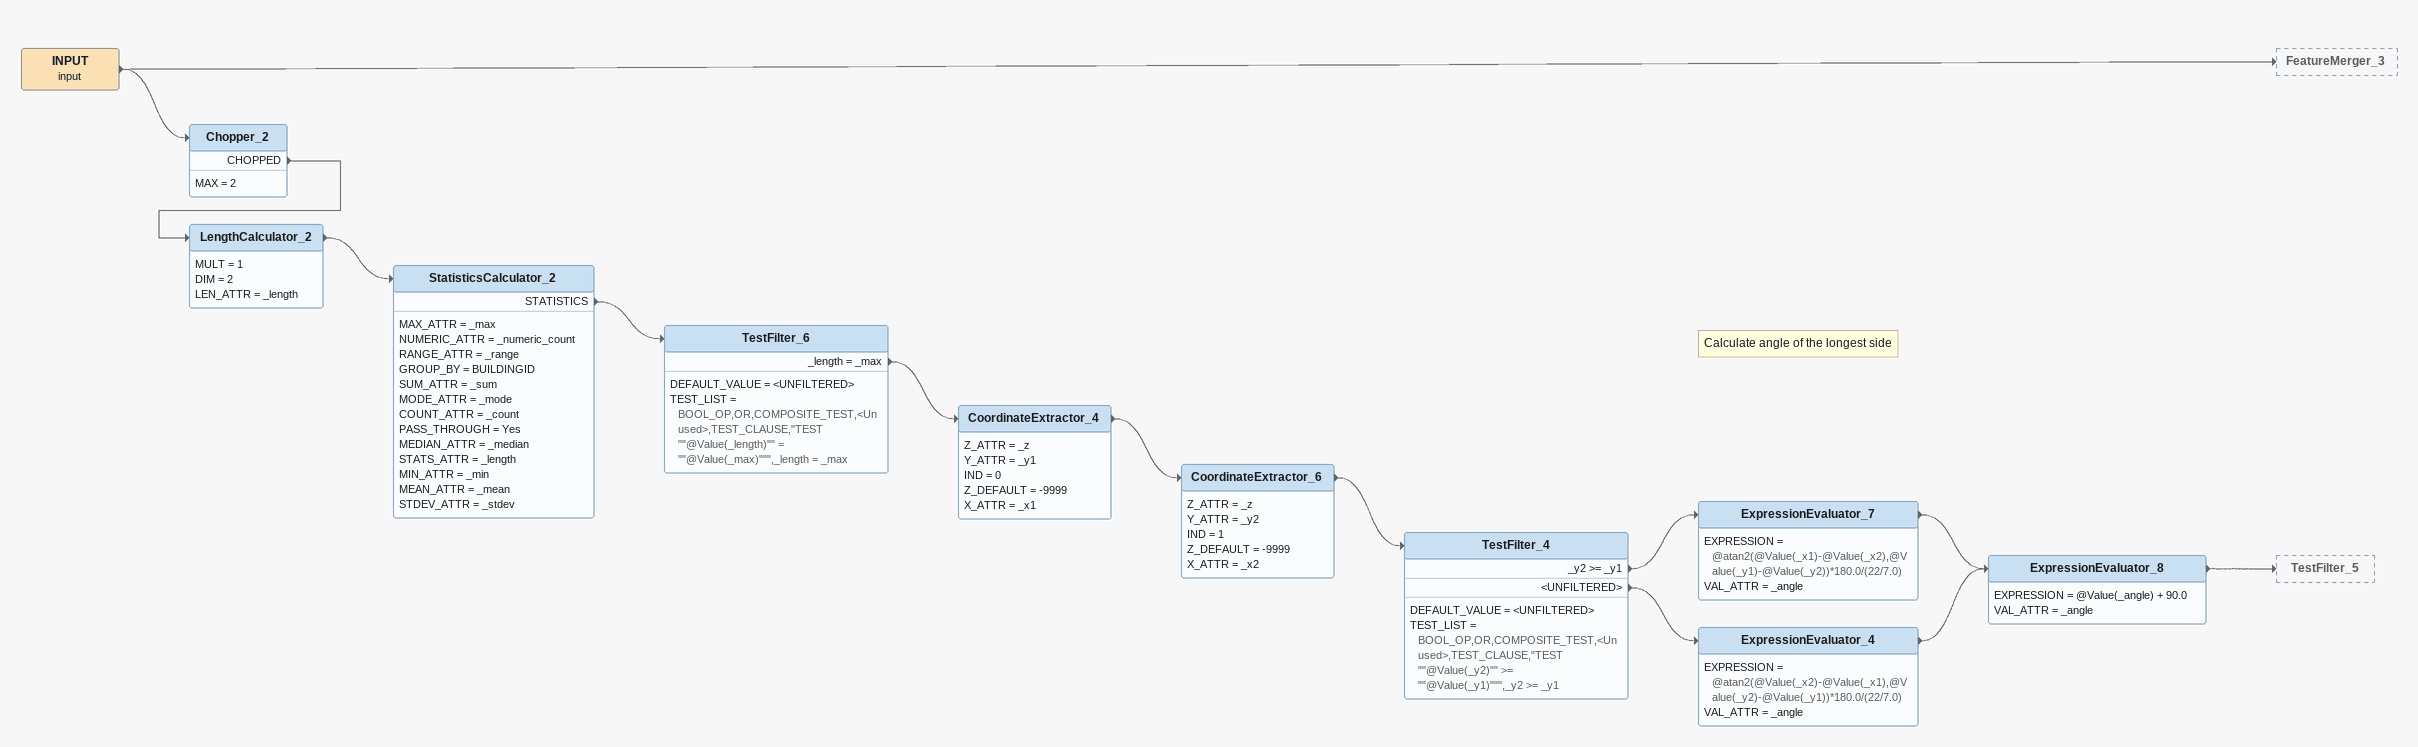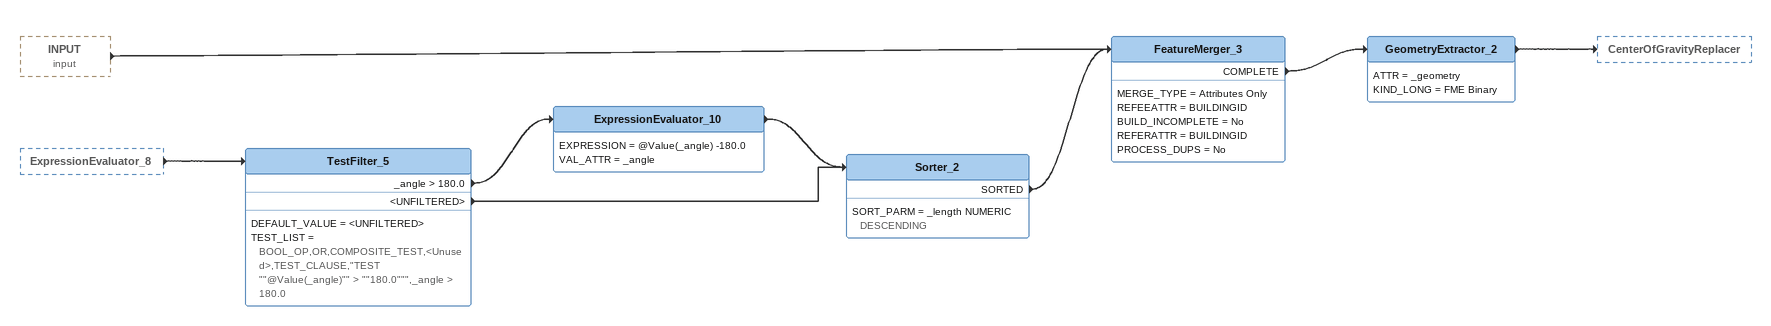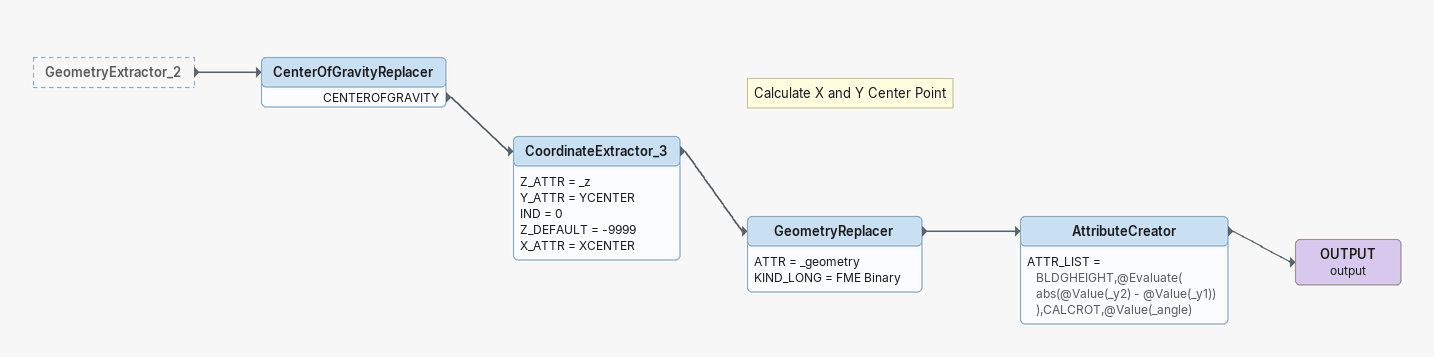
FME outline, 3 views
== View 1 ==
INPUT (input)
    -> Chopper_2
    -> FeatureMerger_3
Chopper_2
    MAX = 2
    CHOPPED -> LengthCalculator_2
LengthCalculator_2
    MULT = 1
    DIM = 2
    LEN_ATTR = _length
    -> StatisticsCalculator_2
StatisticsCalculator_2
    MAX_ATTR = _max
    NUMERIC_ATTR = _numeric_count
    RANGE_ATTR = _range
    GROUP_BY = BUILDINGID
    SUM_ATTR = _sum
    MODE_ATTR = _mode
    COUNT_ATTR = _count
    PASS_THROUGH = Yes
    MEDIAN_ATTR = _median
    STATS_ATTR = _length
    MIN_ATTR = _min
    MEAN_ATTR = _mean
    STDEV_ATTR = _stdev
    STATISTICS -> TestFilter_6
TestFilter_6
    DEFAULT_VALUE = <UNFILTERED>
    TEST_LIST = BOOL_OP,OR,COMPOSITE_TEST,<Unused>,TEST_CLAUSE,"TEST ""@Value(_length)"" = ""@Value(_max)""",_length = _max
    _length = _max -> CoordinateExtractor_4
CoordinateExtractor_4
    Z_ATTR = _z
    Y_ATTR = _y1
    IND = 0
    Z_DEFAULT = -9999
    X_ATTR = _x1
    -> CoordinateExtractor_6
CoordinateExtractor_6
    Z_ATTR = _z
    Y_ATTR = _y2
    IND = 1
    Z_DEFAULT = -9999
    X_ATTR = _x2
    -> TestFilter_4
TestFilter_4
    DEFAULT_VALUE = <UNFILTERED>
    TEST_LIST = BOOL_OP,OR,COMPOSITE_TEST,<Unused>,TEST_CLAUSE,"TEST ""@Value(_y2)"" >= ""@Value(_y1)""",_y2 >= _y1
    _y2 >= _y1 -> ExpressionEvaluator_7
    <UNFILTERED> -> ExpressionEvaluator_4
Note: Calculate angle of the longest side
ExpressionEvaluator_7
    EXPRESSION = @atan2(@Value(_x1)-@Value(_x2),@Value(_y1)-@Value(_y2))*180.0/(22/7.0)
    VAL_ATTR = _angle
    -> ExpressionEvaluator_8
ExpressionEvaluator_4
    EXPRESSION = @atan2(@Value(_x2)-@Value(_x1),@Value(_y2)-@Value(_y1))*180.0/(22/7.0)
    VAL_ATTR = _angle
    -> ExpressionEvaluator_8
ExpressionEvaluator_8
    EXPRESSION = @Value(_angle) + 90.0
    VAL_ATTR = _angle
    -> TestFilter_5

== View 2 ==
INPUT (input) [outside]
    -> FeatureMerger_3
ExpressionEvaluator_8 [outside]
    -> TestFilter_5
TestFilter_5
    DEFAULT_VALUE = <UNFILTERED>
    TEST_LIST = BOOL_OP,OR,COMPOSITE_TEST,<Unused>,TEST_CLAUSE,"TEST ""@Value(_angle)"" > ""180.0""",_angle > 180.0
    _angle > 180.0 -> ExpressionEvaluator_10
    <UNFILTERED> -> Sorter_2
ExpressionEvaluator_10
    EXPRESSION = @Value(_angle) -180.0
    VAL_ATTR = _angle
    -> Sorter_2
Sorter_2
    SORT_PARM = _length NUMERIC DESCENDING
    SORTED -> FeatureMerger_3
FeatureMerger_3
    MERGE_TYPE = Attributes Only
    REFEEATTR = BUILDINGID
    BUILD_INCOMPLETE = No
    REFERATTR = BUILDINGID
    PROCESS_DUPS = No
    COMPLETE -> GeometryExtractor_2
GeometryExtractor_2
    ATTR = _geometry
    KIND_LONG = FME Binary
    -> CenterOfGravityReplacer

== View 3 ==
GeometryExtractor_2 [outside]
    -> CenterOfGravityReplacer
CenterOfGravityReplacer
    CENTEROFGRAVITY -> CoordinateExtractor_3
CoordinateExtractor_3
    Z_ATTR = _z
    Y_ATTR = YCENTER
    IND = 0
    Z_DEFAULT = -9999
    X_ATTR = XCENTER
    -> GeometryReplacer
GeometryReplacer
    ATTR = _geometry
    KIND_LONG = FME Binary
    -> AttributeCreator
Note: Calculate X and Y Center Point
AttributeCreator
    ATTR_LIST = BLDGHEIGHT,@Evaluate( abs(@Value(_y2) - @Value(_y1)) ),CALCROT,@Value(_angle)
    -> OUTPUT (output)
OUTPUT (output)
